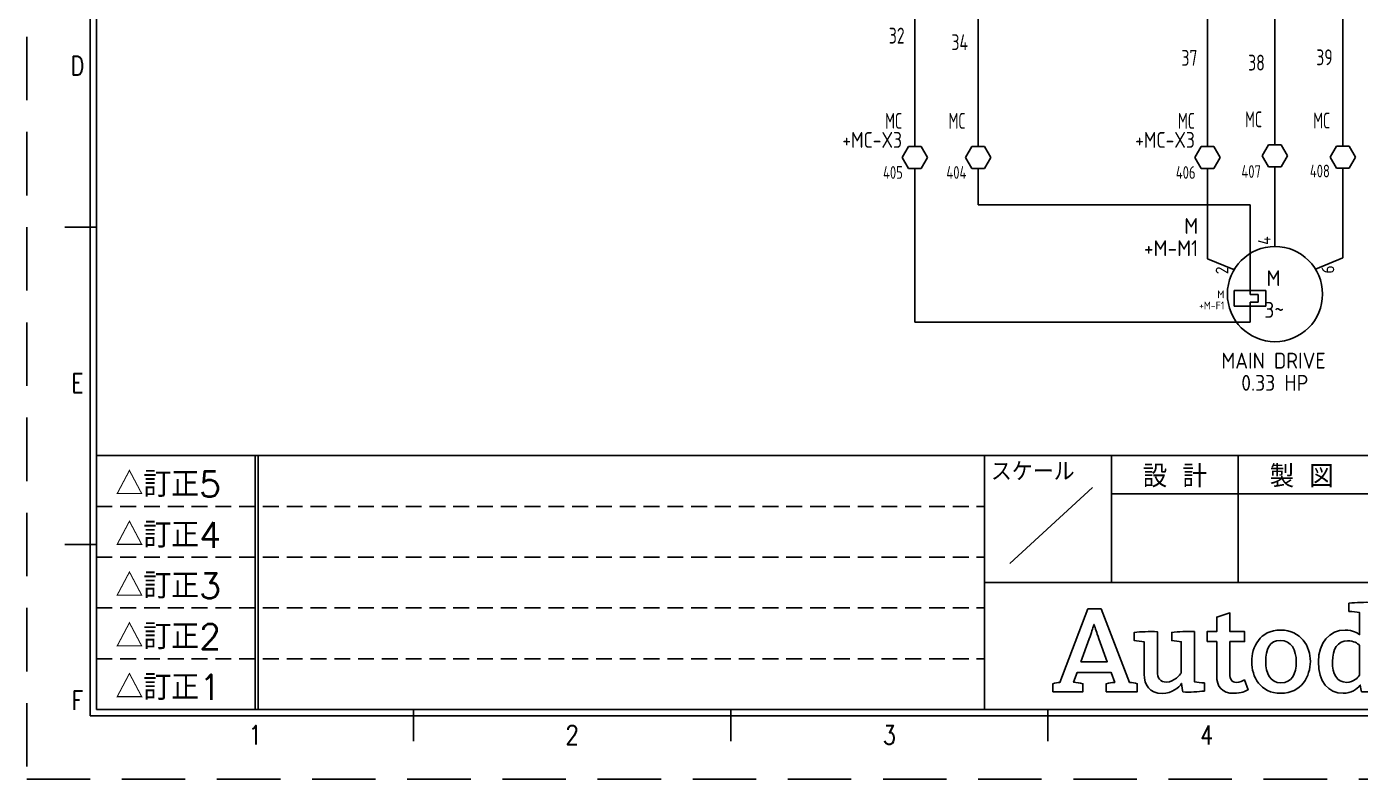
# Model space of a CAD drawing. Header units: millimetres. Extents: x 0 to 420, y 0 to 297.
# Drawn here: x 0 to 210.2, y 0 to 118.6 of the extents above; entities that cross this region are included whole.
import ezdxf
from ezdxf.enums import TextEntityAlignment as Align

# ---------------------------------------------------------------- set-up
doc = ezdxf.new("R2010")
doc.units = ezdxf.units.MM
doc.header["$LTSCALE"] = 10
doc.linetypes.add('DASHEDX2', pattern=[1.5, 1, -0.5])
doc.linetypes.add('HIDDEN', pattern=[0.375, 0.25, -0.125])
doc.layers.get('0').update_dxf_attribs({"linetype": 'CONTINUOUS'})
for name, color, linetype in [('COMMENT', 4, 'CONTINUOUS'), ('DESC', 150, 'CONTINUOUS'), ('HIDDEN', 7, 'HIDDEN'), ('LAYER_1', 160, 'CONTINUOUS'), ('LOC', 8, 'CONTINUOUS'), ('MISC', 7, 'CONTINUOUS'), ('RED_1.0mm^2', 1, 'CONTINUOUS'), ('RED_2.5mm^2', 1, 'CONTINUOUS'), ('SYMS', 7, 'CONTINUOUS'), ('TAGS', 150, 'CONTINUOUS'), ('TERMS', 123, 'CONTINUOUS'), ('TITLE', 4, 'CONTINUOUS'), ('WIRENO', 72, 'CONTINUOUS'), ('ZUWAKU', 7, 'CONTINUOUS')]:
    doc.layers.add(name, color=color, linetype=linetype)
doc.styles.get("Standard").update_dxf_attribs({"font": 'romans', "width": 0.8, "bigfont": 'extfont'})
doc.styles.add('WD_IEC', font='isocp2.shx', dxfattribs={"width": 0.9, "height": 4, "bigfont": 'extfont2.shx'})

# ---------------------------------------------------------------- blocks, each defined once
blk = doc.blocks.new('JIS_tblock_a3(L)')
at = {"layer": 'HIDDEN'}
for p, q in [((-398, 32), (-258, 32)), ((-398, 24), (-258, 24)), ((-398, 16), (-258, 16)), ((-398, 8), (-258, 8))]:
    blk.add_line(p, q, dxfattribs=at)
at = {"layer": 'ZUWAKU'}
for p, q in [((-398, 40), (0, 40)), ((-398, 40), (-398, 0)), ((-373, 40), (-373, 0)), ((-372.5, 40), (-372.5, 0)), ((-258, 0), (-258, 40)), ((-238, 40), (-238, 20)), ((-218, 40), (-218, 20)), ((-241, 35), (-254, 23)), ((-238, 34), (-158, 34)), ((-258, 20), (-158, 20)), ((-398, 0), (0, 0))]:
    blk.add_line(p, q, dxfattribs=at)
at = {"layer": 'TITLE'}
for tag, p, height in [('REVINFO51', (-370, 34), 3), ('ORDER2', (-139, 32.5), 5), ('REVINFO41', (-370, 26), 3), ('INFO1', (-139, 22.5), 5), ('SCALE0', (-247.5, 23), 3), ('REVINFO31', (-370, 18), 3), ('REVINFO21', (-370, 10), 3), ('ORDER1', (-136, 6), 5), ('REVINFO11', (-370, 2), 3)]:
    blk.add_attdef(tag, p, '', height=height, dxfattribs=at)
for tag, p in [('REVDATEY5', (-306, 34)), ('REVDATEM5', (-298, 34)), ('REVDATED5', (-290, 34)), ('REVDESIGN5', (-260, 34)), ('SCALE1', (-251, 29)), ('REVDATEY4', (-306, 26)), ('REVDATEM4', (-298, 26)), ('REVDATED4', (-290, 26)), ('REVDESIGN4', (-260, 26)), ('REVDATEY3', (-306, 18)), ('REVDATEM3', (-298, 18)), ('REVDATED3', (-290, 18)), ('REVDESIGN3', (-260, 18)), ('REVDATEY2', (-306, 10)), ('REVDATEM2', (-298, 10)), ('REVDATED2', (-290, 10)), ('REVDESIGN2', (-260, 10)), ('REVDATEY1', (-306, 2)), ('REVDATEM1', (-298, 2)), ('REVDATED1', (-290, 2)), ('REVDESIGN1', (-260, 2))]:
    blk.add_attdef(tag, text='', height=3, dxfattribs=at).set_placement(p, align=Align.RIGHT)
for tag, height, p in [('DESIGN1', 3, (-228, 27)), ('DESIGN2', 3, (-208, 27)), ('DESIGN3', 3, (-188, 27)), ('DESIGN4', 3, (-168, 27)), ('FILENAME0', 5, (-47.8, 25)), ('PAGE0', 3, (-10.3, 8.6))]:
    blk.add_attdef(tag, text='', height=height, dxfattribs=at).set_placement(p, align=Align.MIDDLE)
at = {"layer": 'TITLE', "flags": 1}
blk.add_attdef('LPAGE0', text='', height=3, dxfattribs=at).set_placement((-11, 3), align=Align.CENTER)
for tag, p in [('TYPE0', (-398, 0)), ('ORDER3', (-398, 0)), ('ORDER4', (-398, 0)), ('ORDER5', (-398, 0)), ('ORDER6', (-398, 0)), ('ORDER7', (-398, 0)), ('ORDER8', (-398, 0)), ('ORDER9', (-398, 0)), ('ORDER10', (-398, 0)), ('ORDER11', (-398, 0)), ('ORDER12', (-398, 0)), ('ORDER13', (-398, 0)), ('ORDER14', (-398, 0)), ('ORDER15', (-398, 0)), ('ORDER16', (-398, 0)), ('ORDER17', (-398, 0)), ('ORDER18', (-398, 0)), ('ORDER19', (-398, 0)), ('ORDER20', (-398, 0)), ('ORDER21', (-398, 0)), ('ORDER22', (-398, 0)), ('ORDER23', (-398, 0)), ('SCALETYPE0', (-398, 0)), ('DATEY1', (-398, 0)), ('DATEM1', (-398, 0)), ('DATED1', (-398, 0)), ('DATEY2', (-398, 0)), ('DATEM2', (-398, 0)), ('DATED2', (-398, 0)), ('BANNAME0', (-398, 0)), ('INFO3', (-398, 0)), ('INFO4', (-398, 0)), ('INFO5', (-398, 0)), ('INFO6', (-398, 0)), ('INFO7', (-398, 0)), ('INFO8', (-398, 0)), ('INFO9', (-398, 0)), ('INFO10', (-398, 0)), ('INFO11', (-398, 0)), ('INFO12', (-398, 0)), ('INFO13', (-398, 0)), ('INFO14', (-398, 0)), ('INFO15', (-398, 0)), ('INFO16', (-398, 0)), ('INFO17', (-398, 0)), ('INFO18', (-398, 0)), ('INFO19', (-398, 0)), ('INFO20', (-398, 0)), ('INFO21', (-398, 0)), ('INFO22', (-398, 0)), ('INFO23', (-398, 0)), ('INFO24', (-398, 0)), ('DATEY3', (-398, 0)), ('DATEM3', (-398, 0)), ('DATED3', (-398, 0)), ('DATEY4', (-398, 0)), ('DATEM4', (-398, 0)), ('DATED4', (-398, 0)), ('DATEY5', (-398, 0)), ('DATEM5', (-398, 0)), ('DATED5', (-398, 0)), ('DATEY6', (-398, 0)), ('DATEM6', (-398, 0)), ('DATED6', (-398, 0)), ('REFERENCETYPE0', (-398, 0)), ('INFO2', (-397.7, 0))]:
    blk.add_attdef(tag, p, '', height=3, dxfattribs=at)
at = {"layer": 'TITLE', "width": 0.8, "flags": 1}
for tag in ['REVINFO12', 'REVINFO13', 'REVINFO22', 'REVINFO23', 'REVINFO32', 'REVINFO33', 'REVINFO42', 'REVINFO43', 'REVINFO52', 'REVINFO53', 'REVINFO61', 'REVINFO62', 'REVINFO63', 'REVINFO71', 'REVINFO72', 'REVINFO73', 'REVINFO81', 'REVINFO82', 'REVINFO83', 'REVDESIGN6', 'REVDESIGN7', 'REVDESIGN8', 'REVDATEY6', 'REVDATEM6', 'REVDATED6', 'REVDATEY7', 'REVDATEM7', 'REVDATED7', 'REVDATEY8', 'REVDATEM8', 'REVDATED8']:
    blk.add_attdef(tag, (-398, 0), '', height=3, dxfattribs=at)
at = {"layer": 'TITLE', "flags": 1}
blk.add_attdef('PAPER0', text='', height=1, dxfattribs=at).set_placement((-3, -1), align=Align.TOP_RIGHT)
at = {"layer": 'ZUWAKU'}
for s, height, p in [('△訂正5', 4, (-395, 33.5)), ('スケール', 3, (-257, 36)), ('△訂正4', 4, (-395, 25.5)), ('△訂正3', 4, (-395, 17.5)), ('△訂正2', 4, (-395, 9.5)), ('△訂正1', 4, (-395, 1.5))]:
    blk.add_text(s, height=height, dxfattribs=at).set_placement(p)
for s, p in [('設 計', (-228, 35)), ('製 図', (-208, 35))]:
    blk.add_text(s, height=3.5, dxfattribs=at).set_placement(p, align=Align.CENTER)
blk = doc.blocks.new('AI9-BLK2')
at = {"layer": 'LAYER_1', "color": 7}
blk.add_circle((0, 0), 2.03, dxfattribs=at)
blk.add_open_spline([(1.73, 0), (1.73, -1.02), (0.99, -1.75), (-0.01, -1.75), (-0.99, -1.75), (-1.73, -1.02), (-1.73, 0), (-1.73, 1.01), (-0.99, 1.75), (-0.01, 1.75), (0.99, 1.75), (1.73, 1.01), (1.73, 0)], degree=3, knots=[0, 0, 0, 0, 1, 1, 1, 2, 2, 2, 3, 3, 3, 4, 4, 4, 4], dxfattribs=at)
blk = doc.blocks.new('AI9-BLK1')
at = {"layer": 'LAYER_1', "color": 7}
for points, knots in [([(0.67, -1.05), (0.67, -1.05), (0.18, -0.36), (0.18, -0.36), (0.09, -0.24), (0.03, -0.15), (-0.06, -0.08), (0.29, -0.04), (0.5, 0.15), (0.5, 0.46), (0.5, 0.77), (0.28, 1.05), (-0.15, 1.05), (-0.15, 1.05), (-0.84, 1.05), (-0.84, 1.05), (-0.84, 1.05), (-0.84, -1.05), (-0.84, -1.05), (-0.84, -1.05), (-0.54, -1.05), (-0.54, -1.05), (-0.54, -1.05), (-0.54, -0.11), (-0.54, -0.11), (-0.37, -0.11), (-0.31, -0.16), (-0.2, -0.31), (-0.2, -0.31), (0.3, -1.05), (0.3, -1.05), (0.3, -1.05), (0.67, -1.05), (0.67, -1.05)], [0, 0, 0, 0, 1, 1, 1, 2, 2, 2, 3, 3, 3, 4, 4, 4, 5, 5, 5, 6, 6, 6, 7, 7, 7, 8, 8, 8, 9, 9, 9, 10, 10, 10, 11, 11, 11, 11]), ([(0.17, 0.46), (0.17, 0.16), (-0.08, 0.13), (-0.32, 0.13), (-0.32, 0.13), (-0.54, 0.13), (-0.54, 0.13), (-0.54, 0.13), (-0.54, 0.79), (-0.54, 0.79), (-0.54, 0.79), (-0.22, 0.79), (-0.22, 0.79), (0.06, 0.79), (0.17, 0.66), (0.17, 0.46)], [0, 0, 0, 0, 1, 1, 1, 2, 2, 2, 3, 3, 3, 4, 4, 4, 5, 5, 5, 5])]:
    blk.add_open_spline(points, degree=3, knots=knots, dxfattribs=at)
blk = doc.blocks.new('JIS_LOGO_BLOCK')
for points, knots in [([(12.07, 1.49), (12.07, 1.49), (7.57, 13.06), (7.57, 13.06), (7.57, 13.06), (5.51, 13.06), (5.51, 13.06), (5.51, 13.06), (1.1, 1.49), (1.1, 1.49), (0.75, 1.45), (0.31, 1.37), (0, 1.28), (0, 1.28), (0, 0), (0, 0), (0, 0), (4.71, 0), (4.71, 0), (4.71, 0), (4.71, 1.28), (4.71, 1.28), (4.26, 1.37), (3.73, 1.47), (3.25, 1.51), (3.25, 1.51), (3.8, 3.02), (3.8, 3.02), (3.8, 3.02), (9.18, 3.02), (9.18, 3.02), (9.18, 3.02), (9.74, 1.49), (9.74, 1.49), (9.26, 1.45), (8.84, 1.37), (8.4, 1.28), (8.4, 1.28), (8.4, 0), (8.4, 0), (8.4, 0), (13.27, 0), (13.27, 0), (13.27, 0), (13.27, 1.28), (13.27, 1.28), (12.99, 1.35), (12.34, 1.49), (12.07, 1.49)], [0, 0, 0, 0, 1, 1, 1, 2, 2, 2, 3, 3, 3, 4, 4, 4, 5, 5, 5, 6, 6, 6, 7, 7, 7, 8, 8, 8, 9, 9, 9, 10, 10, 10, 11, 11, 11, 12, 12, 12, 13, 13, 13, 14, 14, 14, 15, 15, 15, 16, 16, 16, 16]), ([(50.45, 1.6), (50.43, 1.84), (50.42, 2.1), (50.42, 2.37), (50.42, 2.37), (50.42, 14.08), (50.42, 14.08), (49.17, 14.14), (47.76, 14.07), (46.66, 13.95), (46.66, 13.95), (46.66, 12.67), (46.66, 12.67), (47.23, 12.63), (47.87, 12.55), (48.34, 12.48), (48.34, 12.48), (48.34, 12.48), (48.34, 12.48), (48.34, 12.48), (48.34, 8.98), (48.34, 8.98), (47.99, 9.28), (47.3, 9.73), (46.05, 9.73), (43.64, 9.73), (41.83, 7.75), (41.83, 4.73), (41.83, 1.55), (43.4, -0.24), (45.73, -0.24), (47.01, -0.24), (47.87, 0.37), (48.44, 1.06), (48.46, 0.73), (48.56, 0.22), (48.64, 0), (49.8, -0.06), (50.99, 0.02), (52.01, 0.14), (52.01, 0.14), (52.01, 1.41), (52.01, 1.41), (51.51, 1.45), (50.9, 1.53), (50.45, 1.6)], [0, 0, 0, 0, 1, 1, 1, 2, 2, 2, 3, 3, 3, 4, 4, 4, 5, 5, 5, 6, 6, 6, 7, 7, 7, 8, 8, 8, 9, 9, 9, 10, 10, 10, 11, 11, 11, 12, 12, 12, 13, 13, 13, 14, 14, 14, 15, 15, 15, 15]), ([(78.65, 1.57), (78.65, 1.57), (75.95, 5.22), (75.95, 5.22), (75.95, 5.22), (78.18, 7.89), (78.18, 7.89), (78.64, 7.93), (79.3, 8), (79.69, 8.1), (79.69, 8.1), (79.69, 9.49), (79.69, 9.49), (79.69, 9.49), (77.16, 9.49), (77.16, 9.49), (77.16, 9.49), (73.79, 5.35), (73.79, 5.35), (73.79, 5.35), (73.79, 14.12), (73.79, 14.12), (72.64, 14.18), (71.38, 14.12), (70.34, 14.02), (70.34, 14.02), (70.34, 12.67), (70.34, 12.67), (70.82, 12.63), (71.33, 12.56), (71.71, 12.5), (71.71, 12.5), (71.71, 1.55), (71.71, 1.55), (71.24, 1.51), (70.76, 1.44), (70.32, 1.36), (70.32, 1.36), (70.32, 0), (70.32, 0), (70.32, 0), (73.79, 0), (73.79, 0), (73.79, 0), (73.79, 4.96), (73.79, 4.96), (73.79, 4.96), (77.34, 0), (77.34, 0), (77.34, 0), (80.14, 0), (80.14, 0), (80.14, 0), (80.14, 1.31), (80.14, 1.31), (79.61, 1.43), (79.08, 1.51), (78.65, 1.57)], [0, 0, 0, 0, 1, 1, 1, 2, 2, 2, 3, 3, 3, 4, 4, 4, 5, 5, 5, 6, 6, 6, 7, 7, 7, 8, 8, 8, 9, 9, 9, 10, 10, 10, 11, 11, 11, 12, 12, 12, 13, 13, 13, 14, 14, 14, 15, 15, 15, 16, 16, 16, 17, 17, 17, 18, 18, 18, 19, 19, 19, 19]), ([(4.4, 4.74), (4.4, 4.74), (5.71, 8.34), (5.71, 8.34), (6.1, 9.42), (6.24, 9.89), (6.45, 10.59), (6.45, 10.59), (6.49, 10.59), (6.49, 10.59), (6.71, 9.91), (6.84, 9.44), (7.24, 8.34), (7.24, 8.34), (8.54, 4.74), (8.54, 4.74), (8.54, 4.74), (4.4, 4.74), (4.4, 4.74)], [0, 0, 0, 0, 1, 1, 1, 2, 2, 2, 3, 3, 3, 4, 4, 4, 5, 5, 5, 6, 6, 6, 6]), ([(24.28, 7.91), (24.28, 7.91), (24.28, 9.49), (24.28, 9.49), (24.28, 9.49), (25.81, 9.49), (25.81, 9.49), (25.81, 9.49), (25.81, 11.77), (25.81, 11.77), (25.81, 11.77), (27.89, 12.43), (27.89, 12.43), (27.89, 12.43), (27.89, 9.49), (27.89, 9.49), (27.89, 9.49), (30.19, 9.49), (30.19, 9.49), (30.19, 9.49), (30.19, 7.91), (30.19, 7.91), (30.19, 7.91), (27.89, 7.91), (27.89, 7.91), (27.89, 7.91), (27.89, 2.86), (27.89, 2.86), (27.89, 1.92), (28.15, 1.49), (28.91, 1.49), (29.48, 1.49), (29.99, 1.77), (30.17, 1.88), (30.17, 1.88), (30.76, 0.31), (30.76, 0.31), (30.41, 0.12), (29.66, -0.24), (28.54, -0.24), (26.6, -0.24), (25.81, 0.82), (25.81, 2.53), (25.81, 2.53), (25.81, 7.91), (25.81, 7.91), (25.81, 7.91), (24.28, 7.91), (24.28, 7.91)], [0, 0, 0, 0, 1, 1, 1, 2, 2, 2, 3, 3, 3, 4, 4, 4, 5, 5, 5, 6, 6, 6, 7, 7, 7, 8, 8, 8, 9, 9, 9, 10, 10, 10, 11, 11, 11, 12, 12, 12, 13, 13, 13, 14, 14, 14, 15, 15, 15, 16, 16, 16, 16]), ([(20.45, -0.02), (20.4, 0.22), (20.3, 0.88), (20.28, 1.31), (19.81, 0.69), (18.83, -0.25), (17.22, -0.25), (15.16, -0.25), (14.39, 1.08), (14.39, 2.77), (14.39, 2.77), (14.39, 7.87), (14.39, 7.87), (13.92, 7.94), (13.29, 8.02), (12.8, 8.06), (12.8, 8.06), (12.8, 9.36), (12.8, 9.36), (13.82, 9.46), (15.22, 9.53), (16.47, 9.47), (16.47, 9.47), (16.47, 3.2), (16.47, 3.2), (16.47, 2.14), (16.85, 1.53), (17.92, 1.53), (19.12, 1.53), (20.02, 2.71), (20.22, 2.96), (20.22, 2.96), (20.22, 7.89), (20.22, 7.89), (19.81, 7.94), (19.22, 8.02), (18.73, 8.06), (18.73, 8.06), (18.73, 9.36), (18.73, 9.36), (19.75, 9.49), (21.1, 9.53), (22.3, 9.49), (22.3, 9.49), (22.3, 1.59), (22.3, 1.59), (22.75, 1.51), (23.36, 1.43), (23.87, 1.39), (23.87, 1.39), (23.87, 0.12), (23.87, 0.12), (22.87, 0), (21.59, -0.08), (20.45, -0.02)], [0, 0, 0, 0, 1, 1, 1, 2, 2, 2, 3, 3, 3, 4, 4, 4, 5, 5, 5, 6, 6, 6, 7, 7, 7, 8, 8, 8, 9, 9, 9, 10, 10, 10, 11, 11, 11, 12, 12, 12, 13, 13, 13, 14, 14, 14, 15, 15, 15, 16, 16, 16, 17, 17, 17, 18, 18, 18, 18]), ([(35.92, -0.24), (32.64, -0.24), (31.33, 2.39), (31.33, 4.73), (31.33, 7.06), (32.6, 9.73), (35.88, 9.73), (39.14, 9.73), (40.57, 7.12), (40.57, 4.79), (40.57, 2.47), (39.18, -0.24), (35.92, -0.24)], [0, 0, 0, 0, 1, 1, 1, 2, 2, 2, 3, 3, 3, 4, 4, 4, 4]), ([(57.47, 1.39), (58.78, 1.39), (59.59, 1.88), (60.02, 2.14), (60.02, 2.14), (60.74, 0.71), (60.74, 0.71), (60.19, 0.37), (59.17, -0.24), (57.33, -0.24), (54.23, -0.24), (52.58, 1.88), (52.58, 4.81), (52.58, 7.71), (54.49, 9.73), (57.07, 9.73), (59.86, 9.73), (61.29, 7.71), (61, 4.43), (61, 4.43), (54.78, 4.43), (54.78, 4.43), (54.88, 2.71), (55.66, 1.39), (57.47, 1.39)], [0, 0, 0, 0, 1, 1, 1, 2, 2, 2, 3, 3, 3, 4, 4, 4, 5, 5, 5, 6, 6, 6, 7, 7, 7, 8, 8, 8, 8]), ([(66.3, 5.61), (65.23, 6.03), (64.39, 6.28), (64.39, 7.03), (64.39, 7.74), (65.1, 8.14), (66.04, 8.14), (66.57, 8.14), (67.08, 8.04), (67.47, 7.9), (67.52, 7.5), (67.57, 6.89), (67.66, 6.72), (67.66, 6.72), (69.04, 6.72), (69.04, 6.72), (69.04, 6.72), (69.04, 8.96), (69.04, 8.96), (68.66, 9.19), (67.59, 9.73), (65.96, 9.73), (63.94, 9.73), (62.47, 8.56), (62.47, 6.88), (62.47, 5.37), (63.41, 4.59), (64.85, 4.08), (66.31, 3.56), (67.46, 3.2), (67.46, 2.46), (67.46, 1.74), (66.85, 1.32), (65.63, 1.32), (65.13, 1.32), (64.51, 1.42), (64.13, 1.56), (64.07, 2.01), (63.98, 2.69), (63.88, 2.87), (63.88, 2.87), (62.51, 2.87), (62.51, 2.87), (62.51, 2.87), (62.51, 0.55), (62.51, 0.55), (62.51, 0.55), (62.51, 0.55), (62.51, 0.55), (63.11, 0.16), (64.28, -0.26), (65.76, -0.26), (68, -0.26), (69.42, 0.88), (69.42, 2.68), (69.42, 4.29), (67.84, 5.01), (66.3, 5.61)], [0, 0, 0, 0, 1, 1, 1, 2, 2, 2, 3, 3, 3, 4, 4, 4, 5, 5, 5, 6, 6, 6, 7, 7, 7, 8, 8, 8, 9, 9, 9, 10, 10, 10, 11, 11, 11, 12, 12, 12, 13, 13, 13, 14, 14, 14, 15, 15, 15, 16, 16, 16, 17, 17, 17, 18, 18, 18, 19, 19, 19, 19]), ([(35.84, 8.1), (34.15, 8.1), (33.53, 6.67), (33.53, 4.79), (33.53, 2.9), (34.25, 1.41), (35.94, 1.41), (37.65, 1.41), (38.35, 2.82), (38.35, 4.73), (38.35, 6.61), (37.55, 8.1), (35.84, 8.1)], [0, 0, 0, 0, 1, 1, 1, 2, 2, 2, 3, 3, 3, 4, 4, 4, 4]), ([(48.34, 2.61), (48.11, 2.3), (47.38, 1.49), (46.3, 1.49), (44.73, 1.49), (44.05, 2.79), (44.05, 4.75), (44.05, 6.73), (44.89, 8.04), (46.42, 8.04), (47.42, 8.04), (47.97, 7.65), (48.34, 7.32), (48.34, 7.32), (48.34, 2.61), (48.34, 2.61)], [0, 0, 0, 0, 1, 1, 1, 2, 2, 2, 3, 3, 3, 4, 4, 4, 5, 5, 5, 5]), ([(58.98, 5.92), (58.94, 7.12), (58.43, 8.14), (57.04, 8.14), (55.76, 8.14), (55.05, 7.28), (54.84, 5.92), (54.84, 5.92), (58.98, 5.92), (58.98, 5.92)], [0, 0, 0, 0, 1, 1, 1, 2, 2, 2, 3, 3, 3, 3])]:
    blk.add_open_spline(points, degree=3, knots=knots)
at = {"xscale": 0.342899999999986, "yscale": 0.342899999999986, "zscale": 0.342899999999986}
for name, p in [('AI9-BLK2', (81.46, 8.8)), ('AI9-BLK1', (81.53, 8.8))]:
    blk.add_blockref(name, p, dxfattribs=at)
blk = doc.blocks.new('VOL1')
for p, q in [((0, 7.5), (0, 1.25)), ((-5, 2.5), (-5, -2.5)), ((5, 2.5), (-5, 2.5)), ((0, 1.25), (2.5, 1.25)), ((2.5, 1.25), (2.5, -1.25)), ((5, -2.5), (5, 2.5)), ((-5, -2.5), (5, -2.5)), ((0, -1.25), (0, -7.5)), ((2.5, -1.25), (0, -1.25))]:
    blk.add_line(p, q)
at = {"style": 'WD_IEC'}
for tag, p in [('INST', (-6.5, 9)), ('TAG1', (-6.5, 2)), ('LOC', (-6.5, 5.5)), ('RATING1', (-6.5, -2.5)), ('XREF', (-6.5, -6.5)), ('DESC1', (-6.5, -10.35)), ('DESC2', (-6.5, -13.85)), ('DESC3', (-6.5, -17.35))]:
    blk.add_attdef(tag, text='', height=2.5, dxfattribs=at).set_placement(p, align=Align.RIGHT)
blk.add_attdef('TERM01', text='', height=2, rotation=90, dxfattribs=at).set_placement((-1, 7.5), align=Align.RIGHT)
at = {"style": 'WD_IEC', "flags": 1}
for tag, p, height in [('X2TERM01', (0, 7.5), 0.32), ('MFG', (2.75, 6.5), 1.5), ('CAT', (2.75, 4), 1.5), ('X4LINK', (-5, 0), 0.32), ('X1LINK', (5, 0), 0.32), ('ASSYCODE', (1, -4), 1), ('X8TERM02', (0, -7.5), 0.32), ('FAMILY', (1, -5.5), 1), ('CATDESC', (1, -7), 1)]:
    blk.add_attdef(tag, p, '', height=height, dxfattribs=at)
at = {"style": 'WD_IEC'}
blk.add_attdef('TERM02', (-1, -7.5), '', height=2, rotation=90, dxfattribs=at)
blk = doc.blocks.new('WD_WNV')
at = {"layer": 'WIRENO', "linetype": 'Continuous', "style": 'WD_IEC', "width": 0.8}
blk.add_attdef('WIRENO', text='', height=2.5, dxfattribs=at).set_placement((-1.6, 0), align=Align.MIDDLE_RIGHT)
at = {"layer": 'WIRENO', "style": 'WD_IEC', "flags": 1}
for tag, p in [('W08USER', (-1, 0.375)), ('W04USER', (-1, 0.875)), ('W05USER', (-1, 0.75)), ('W09USER', (-1, 0.25)), ('W03USER', (-1, 1)), ('W06USER', (-1, 0.625)), ('W07USER', (-1, 0.5)), ('W02USER', (-1, 1.125)), ('W01USER', (-1, 1.25)), ('W10USER', (-1, 0.125))]:
    blk.add_attdef(tag, text='', height=0.08, dxfattribs=at).set_placement(p, align=Align.CENTER)
blk = doc.blocks.new('JIS_border_a3(L)')
at = {"layer": 'ZUWAKU', "color": 5, "linetype": 'DASHEDX2'}
for p, q in [((0, 297), (0, 0)), ((0, 0), (420, 0))]:
    blk.add_line(p, q, dxfattribs=at)
at = {"layer": 'ZUWAKU', "color": 5}
for p, q in [((10, 287), (10, 10)), ((11, 286), (11, 11)), ((11, 11), (409, 11)), ((10, 10), (410, 10))]:
    blk.add_line(p, q, dxfattribs=at)
at = {"layer": 'ZUWAKU'}
for p, q in [((11, 87), (6, 87)), ((11, 37), (6, 37)), ((61, 6), (61, 11)), ((111, 6), (111, 11)), ((161, 6), (161, 11))]:
    blk.add_line(p, q, dxfattribs=at)
at = {"layer": 'COMMENT', "width": 0.8}
for s, p in [('D', (8, 112.43)), ('E', (8, 62.43)), ('F', (8, 12.43)), ('1', (36, 7)), ('2', (86, 7)), ('3', (136, 7)), ('4', (186, 7))]:
    blk.add_text(s, height=3, dxfattribs=at).set_placement(p, align=Align.MIDDLE)
blk = doc.blocks.new('VT0003')
for p, q in [((-1, 1.73), (-2, 0)), ((-2, 0), (-1, -1.73)), ((1, 1.73), (-1, 1.73)), ((2, 0), (1, 1.73)), ((1, -1.73), (2, 0)), ((-1, -1.73), (1, -1.73))]:
    blk.add_line(p, q)
at = {"style": 'WD_IEC', "width": 0.7}
for tag, p in [('INST', (-2, 7.5)), ('LOC', (-2, 4.5))]:
    blk.add_attdef(tag, text='', height=2.5, dxfattribs=at).set_placement(p, align=Align.RIGHT)
at = {"linetype": 'Continuous', "style": 'WD_IEC'}
for tag, height, width, flags, p in [('TAGSTRIP', 2.5, 0.9, 8, (-2, 1.5)), ('ASSYCODE', 0.25, 0.8, 1, (-2, -3.5)), ('MFG', 0.25, 0.8, 1, (-2, -2.5)), ('CAT', 0.25, 0.8, 1, (-2, -3))]:
    blk.add_attdef(tag, text='', height=height, dxfattribs=dict(at, width=width, flags=flags)).set_placement(p, align=Align.RIGHT)
at = {"linetype": 'Continuous', "style": 'WD_IEC', "width": 0.8, "flags": 8}
blk.add_attdef('TERM01', text='', height=2, dxfattribs=at).set_placement((0, 0), align=Align.MIDDLE_CENTER)
at = {"style": 'WD_IEC', "flags": 1}
for tag, p, height in [('X4TERM01', (-2, 0), 0.256), ('X4TERMDESC01', (-1.88, -0.37), 0.4), ('X2TERM01', (0, 1.73), 0.256), ('X2TERMDESC01', (0.15, 1.21), 0.4), ('X2PIN01', (0.52, 1.34), 0.4), ('X1PIN01', (1.39, 0.26), 0.4), ('X1TERMDESC01', (1.88, -0.39), 0.4), ('X1TERM01', (2, 0), 0.256), ('X4PIN01', (-1.82, -0.6), 0.4), ('X8TERM01', (0, -1.73), 0.256), ('X8TERMDESC01', (0, -2.11), 0.4), ('X8PIN01', (0.41, -1.54), 0.4), ('LINKTERM', (1.52, -1.15), 0.4), ('STRIPSEQ', (2.52, -3.93), 0.4)]:
    blk.add_attdef(tag, p, '', height=height, dxfattribs=at)
blk = doc.blocks.new('VMO13')
blk.add_circle((0, 0), 7.5)
at = {"style": 'WD_IEC'}
for tag, p in [('INST', (-15.5, 12.75)), ('LOC', (-15.5, 9.25)), ('TAG1', (-15.5, 5.75)), ('DESC1', (-15.5, 1.5)), ('DESC2', (-15.5, -2)), ('DESC3', (-15.5, -5.5)), ('RATING1', (-15.5, -9)), ('RATING2', (-15.5, -12.5)), ('RATING3', (-15.5, -16))]:
    blk.add_attdef(tag, text='', height=2.5, dxfattribs=at).set_placement(p, align=Align.RIGHT)
blk.add_attdef('TERM02', (-0.69, 7.75), '', height=2, rotation=90, dxfattribs=at)
at = {"style": 'WD_IEC', "flags": 1}
for tag, p, height in [('MFG', (12.75, 9), 1.5), ('X2TERM02', (0, 7.5), 0.32), ('CAT', (12.75, 6.5), 1.5), ('X0TERM01', (-6.4, 3.9), 0.32), ('X0TERM03', (6.4, 3.9), 0.32), ('X4LINK', (-7.5, 0), 0.32), ('X1LINK', (7.5, 0), 0.32), ('X8TERM04', (0, -7.5), 0.32), ('ASSYCODE', (1, -9), 1), ('FAMILY', (1, -10.5), 1), ('CATDESC', (1, -12), 1)]:
    blk.add_attdef(tag, p, '', height=height, dxfattribs=at)
at = {"style": 'WD_IEC'}
for tag, p in [('TERM03', (9.35, 4.53)), ('TERM01', (-7.35, 4.34)), ('TERM04', (-0.59, -7.92))]:
    blk.add_attdef(tag, text='', height=2, rotation=90, dxfattribs=at).set_placement(p, align=Align.RIGHT)
for tag, p in [('M', (-0.22, 1.27)), ('3~', (-0.12, -3.73))]:
    blk.add_attdef(tag, text='', height=2.5, dxfattribs=at).set_placement(p, align=Align.CENTER)
at = {"lineweight": 15, "style": 'WD_IEC'}
blk.add_attdef('XREF', text='', height=2.5, dxfattribs=at).set_placement((-15.5, -19.5), align=Align.RIGHT)

msp = doc.modelspace()

# ---------------------------------------------------------------- linework, layer by layer
at = {"layer": 'RED_1.0mm^2'}
for p, q in [((140, 167.59), (140, 99.73)), ((150, 158.03), (150, 99.73)), ((140, 96.27), (140, 72.04)), ((150, 96.27), (150, 90.54)), ((192.86, 90.54), (150, 90.54)), ((192.86, 90.54), (192.86, 79.54)), ((192.86, 72.04), (140, 72.04))]:
    msp.add_line(p, q, dxfattribs=at)
at = {"layer": 'RED_2.5mm^2'}
for p, q in [((186.16, 99.73), (186.16, 145.34)), ((196.78, 145.34), (196.78, 99.97)), ((207.48, 99.79), (207.48, 145.34)), ((186.16, 82.02), (186.16, 96.27)), ((196.78, 96.51), (196.78, 83.96)), ((207.48, 82.19), (207.48, 96.32)), ((186.16, 82.02), (190.15, 80.36)), ((207.48, 82.19), (203.18, 80.41)), ((190.15, 80.36), (190.38, 80.36)), ((203.18, 80.41), (203.18, 80.36))]:
    msp.add_line(p, q, dxfattribs=at)

# ---------------------------------------------------------------- block references
for name, p in [('JIS_border_a3(L)', (0, 0)), ('JIS_tblock_a3(L)', (409, 11)), ('JIS_LOGO_BLOCK', (161.79, 13.79))]:
    msp.add_blockref(name, p)
at = {"layer": 'SYMS'}
ref = msp.add_blockref('VT0003', (196.74, 98.24), dxfattribs=at)
ref.add_attrib('TERM01', '407', dxfattribs={"layer": 'TERMS', "linetype": 'Continuous', "height": 2, "style": 'WD_IEC', "width": 0.8, "flags": 8}).set_placement((193.03, 95.77), align=Align.MIDDLE_CENTER)
ref.add_attrib('LOC', 'MC', dxfattribs={"layer": 'LOC', "height": 2.5, "style": 'WD_IEC', "width": 0.7}).set_placement((194.74, 102.74), align=Align.RIGHT)
ref = msp.add_blockref('VT0003', (140, 98), dxfattribs=at)
ref.add_attrib('TAGSTRIP', '+MC-X3', dxfattribs={"layer": 'TAGS', "linetype": 'Continuous', "height": 2.5, "style": 'WD_IEC', "width": 0.9, "flags": 8}).set_placement((138, 99.5), align=Align.RIGHT)
ref.add_attrib('TERM01', '405', dxfattribs={"layer": 'TERMS', "linetype": 'Continuous', "height": 2, "style": 'WD_IEC', "width": 0.8, "flags": 8}).set_placement((136.56, 95.62), align=Align.MIDDLE_CENTER)
ref.add_attrib('LOC', 'MC', dxfattribs={"layer": 'LOC', "height": 2.5, "style": 'WD_IEC', "width": 0.7}).set_placement((138, 102.5), align=Align.RIGHT)
ref = msp.add_blockref('VT0003', (150, 98), dxfattribs=at)
ref.add_attrib('TERM01', '404', dxfattribs={"layer": 'TERMS', "linetype": 'Continuous', "height": 2, "style": 'WD_IEC', "width": 0.8, "flags": 8}).set_placement((146.56, 95.62), align=Align.MIDDLE_CENTER)
ref.add_attrib('LOC', 'MC', dxfattribs={"layer": 'LOC', "height": 2.5, "style": 'WD_IEC', "width": 0.7}).set_placement((148, 102.5), align=Align.RIGHT)
ref = msp.add_blockref('VT0003', (186.16, 98), dxfattribs=at)
ref.add_attrib('TAGSTRIP', '+MC-X3', dxfattribs={"layer": 'TAGS', "linetype": 'Continuous', "height": 2.5, "style": 'WD_IEC', "width": 0.9, "flags": 8}).set_placement((184.16, 99.5), align=Align.RIGHT)
ref.add_attrib('TERM01', '406', dxfattribs={"layer": 'TERMS', "linetype": 'Continuous', "height": 2, "style": 'WD_IEC', "width": 0.8, "flags": 8}).set_placement((182.71, 95.62), align=Align.MIDDLE_CENTER)
ref.add_attrib('LOC', 'MC', dxfattribs={"layer": 'LOC', "height": 2.5, "style": 'WD_IEC', "width": 0.7}).set_placement((184.16, 102.5), align=Align.RIGHT)
ref = msp.add_blockref('VT0003', (207.48, 98.05), dxfattribs=at)
ref.add_attrib('TERM01', '408', dxfattribs={"layer": 'TERMS', "linetype": 'Continuous', "height": 2, "style": 'WD_IEC', "width": 0.8, "flags": 8}).set_placement((203.86, 95.85), align=Align.MIDDLE_CENTER)
ref.add_attrib('LOC', 'MC', dxfattribs={"layer": 'LOC', "height": 2.5, "style": 'WD_IEC', "width": 0.7}).set_placement((205.48, 102.55), align=Align.RIGHT)
ref = msp.add_blockref('VMO13', (196.78, 76.46), dxfattribs=at)
ref.add_attrib('M', 'M', dxfattribs={"layer": 'MISC', "height": 2.5, "style": 'WD_IEC'}).set_placement((196.56, 77.72), align=Align.CENTER)
ref.add_attrib('3~', '3~', dxfattribs={"layer": 'MISC', "height": 2.5, "style": 'WD_IEC'}).set_placement((196.66, 72.72), align=Align.CENTER)
ref.add_attrib('TERM03', '6', dxfattribs={"layer": 'TERMS', "height": 2, "rotation": 90, "style": 'WD_IEC'}).set_placement((206.13, 80.99), align=Align.RIGHT)
ref.add_attrib('TERM02', '4', (196.09, 84.21), dxfattribs={"layer": 'TERMS', "height": 2, "rotation": 90, "style": 'WD_IEC'})
ref.add_attrib('TERM01', '2', dxfattribs={"layer": 'TERMS', "height": 2, "rotation": 90, "style": 'WD_IEC'}).set_placement((189.43, 80.8), align=Align.RIGHT)
ref.add_attrib('DESC3', 'MAIN DRIVE', dxfattribs={"layer": 'DESC', "height": 2.5, "style": 'WD_IEC'}).set_placement((204.77, 64.72), align=Align.RIGHT)
ref.add_attrib('RATING1', '0.33 HP', dxfattribs={"layer": 'MISC', "height": 2.5, "style": 'WD_IEC'}).set_placement((202.05, 61.22), align=Align.RIGHT)
ref.add_attrib('LOC', 'M', dxfattribs={"layer": 'LOC', "height": 2.5, "style": 'WD_IEC'}).set_placement((184.68, 85.94), align=Align.RIGHT)
ref.add_attrib('TAG1', '+M-M1', dxfattribs={"layer": 'TAGS', "height": 2.5, "style": 'WD_IEC'}).set_placement((184.68, 82.44), align=Align.RIGHT)
ref = msp.add_blockref('VOL1', (192.86, 75.79), dxfattribs=dict(at, xscale=0.5, yscale=0.5, zscale=0.5))
ref.add_attrib('TAG1', '+M-F1', dxfattribs={"layer": 'TAGS', "height": 1.25, "style": 'WD_IEC'}).set_placement((188.8, 74.03), align=Align.RIGHT)
ref.add_attrib('LOC', 'M', dxfattribs={"layer": 'LOC', "height": 1.25, "style": 'WD_IEC'}).set_placement((188.8, 75.78), align=Align.RIGHT)
at = {"layer": 'WIRENO'}
for p, values in [((140, 117.18), {'WIRENO': '32'}), ((150, 116.15), {'WIRENO': '34'}), ((186.16, 113.68), {'WIRENO': '37'}), ((196.78, 112.93), {'WIRENO': '38'}), ((207.48, 113.77), {'WIRENO': '39'})]:
    msp.add_blockref('WD_WNV', p, dxfattribs=at).add_auto_attribs(values)

doc.saveas('drawing.dxf')
